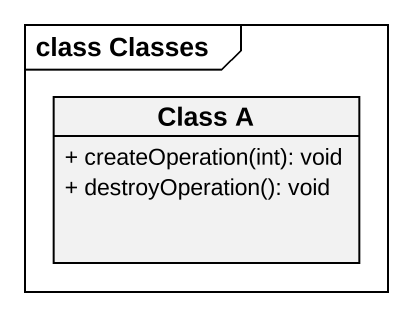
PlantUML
@startuml
mainframe class Classes
hide circle
hide empty members
skinparam classAttributeIconSize 0
class "Class A" as Class_A {
  + createOperation(int): void
  + destroyOperation(): void
}
@enduml
